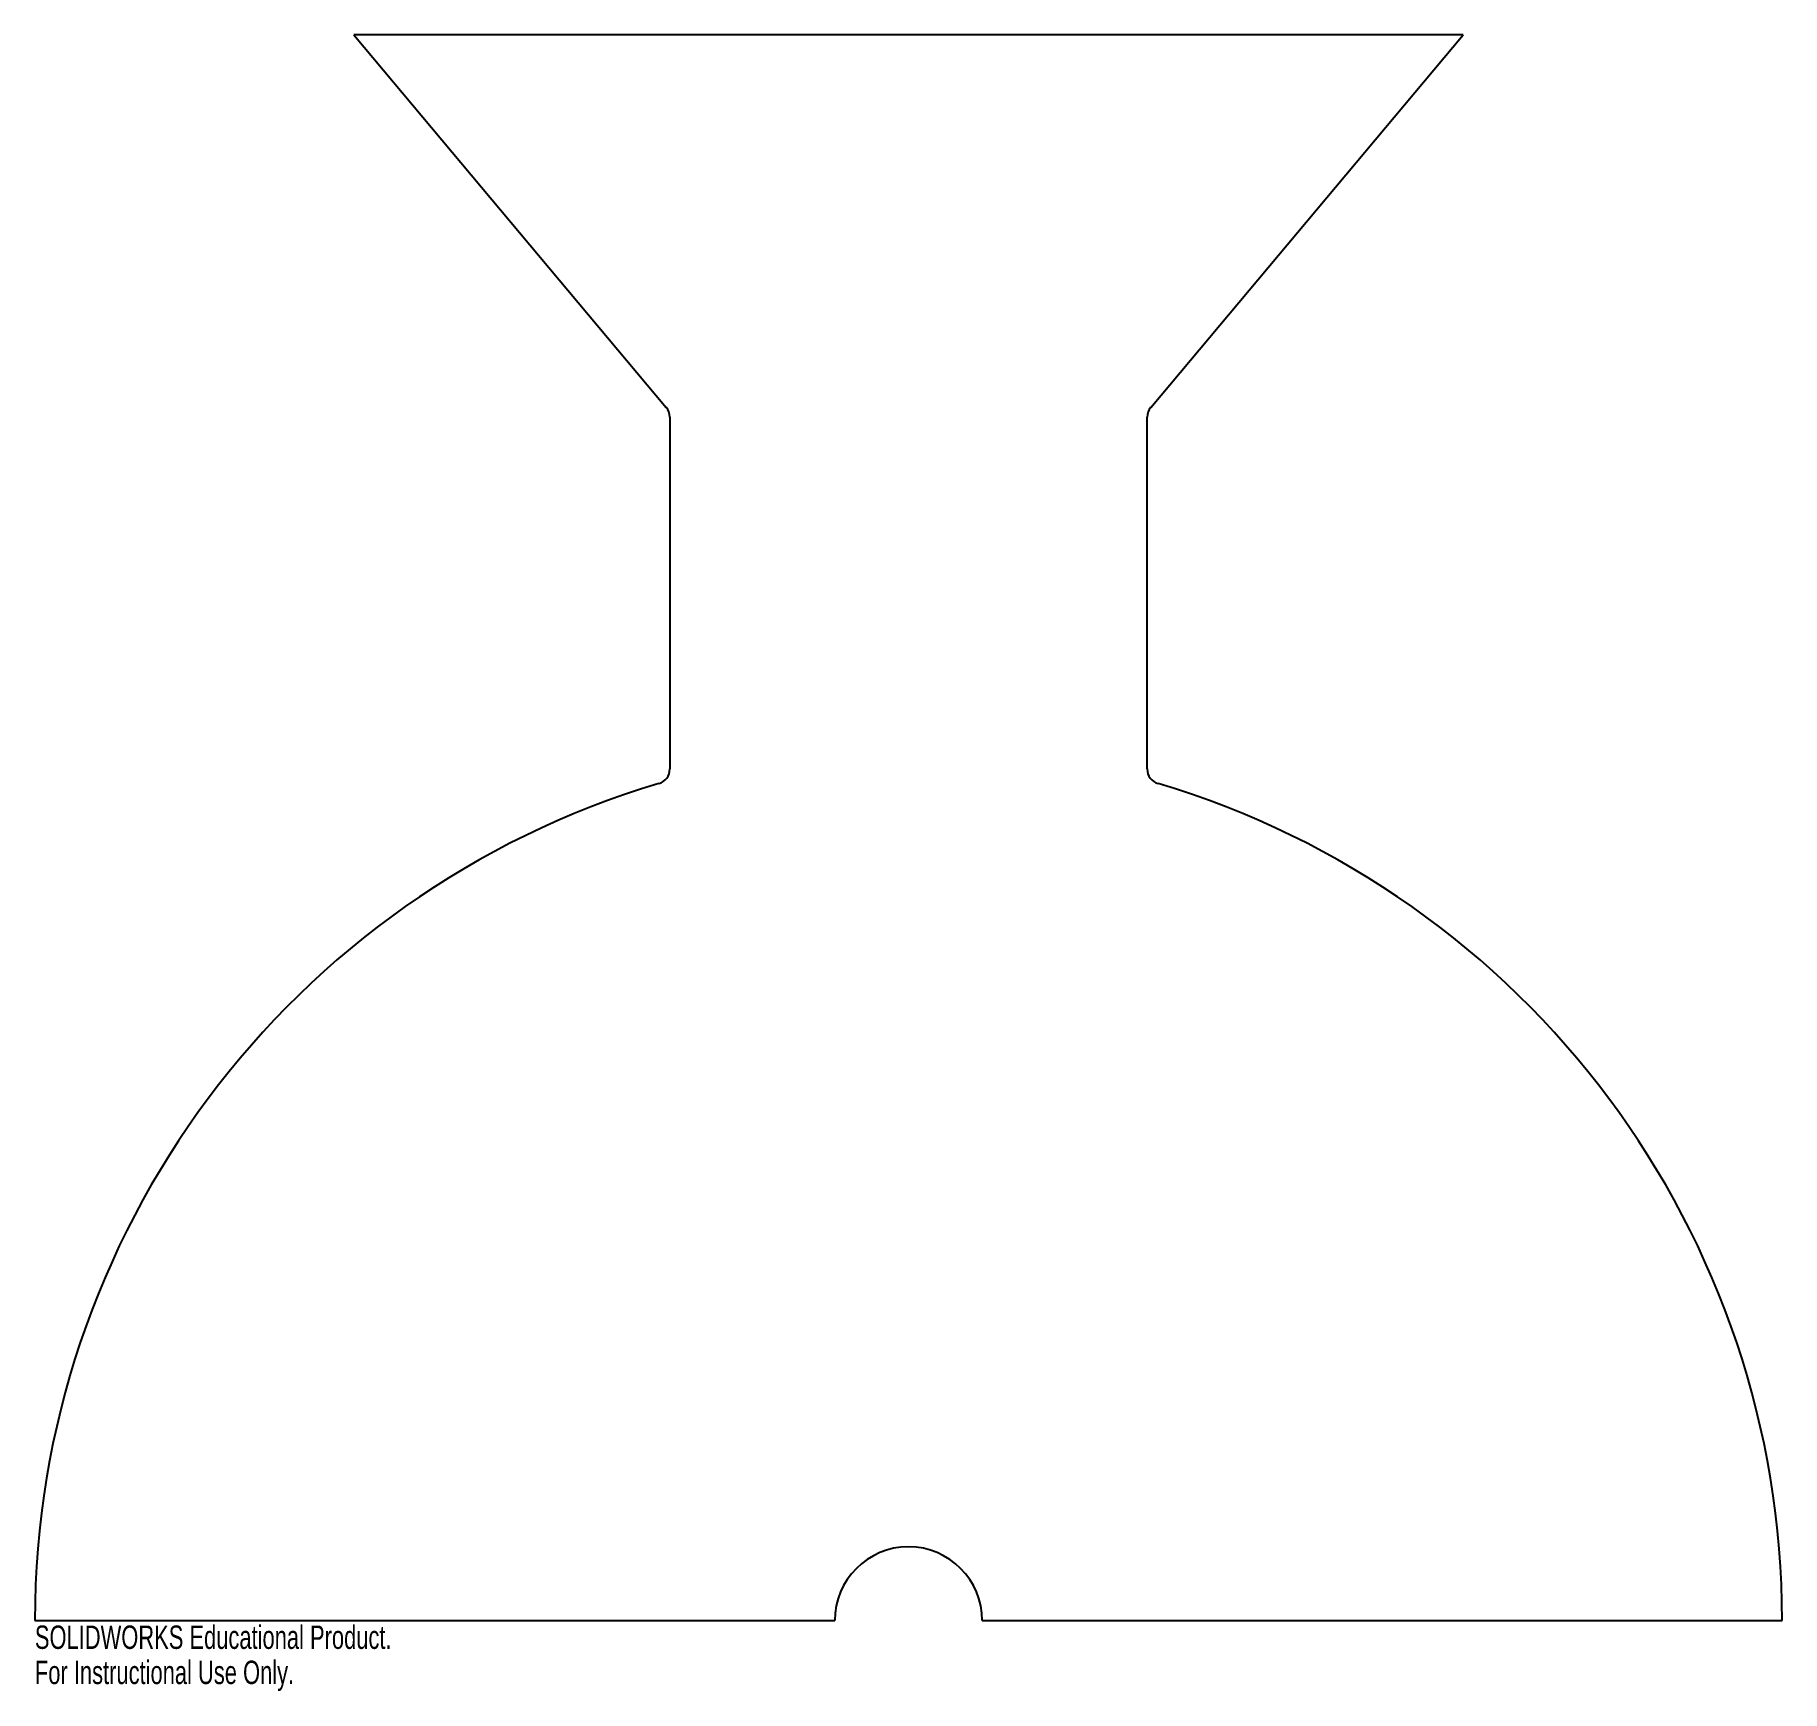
# Model space of a CAD drawing. Header units: inches. Extents: x -7.1 to 7.1, y -0.6 to 12.9.
import ezdxf

# ---------------------------------------------------------------- set-up
doc = ezdxf.new("R2010")
doc.units = ezdxf.units.IN
doc.header["$MEASUREMENT"] = 0
doc.styles.add('SLDTEXTSTYLE0', font='TXT', dxfattribs={"width": 0.7})

msp = doc.modelspace()

# ---------------------------------------------------------------- linework, layer by layer
at = {"color": 7, "linetype": 'Continuous', "lineweight": 25}
for p, q in [((4.512, 12.899), (-4.512, 12.899)), ((-4.512, 12.899), (-1.97, 9.869)), ((1.97, 9.869), (4.512, 12.899)), ((-1.941, 9.789), (-1.941, 6.928)), ((1.941, 6.928), (1.941, 9.789)), ((-7.105, 0), (-0.6, 0)), ((0.6, 0), (7.105, 0))]:
    msp.add_line(p, q, dxfattribs=at)
for centre, radius, start, end in [((-2.066, 9.789), 0.125, 360, 40), ((2.066, 9.789), 0.125, 140, 180), ((-2.066, 6.928), 0.125, 286.6015, 0), ((2.066, 6.928), 0.125, 180, 253.3985), ((0, 0), 7.105, 106.6015, 180), ((0, 0), 7.105, 0, 73.3985), ((0, 0), 0.6, 0, 180)]:
    msp.add_arc(centre, radius, start, end, dxfattribs=at)

# ---------------------------------------------------------------- texts
at = {"color": 7, "linetype": 'Continuous', "char_height": 0.1903, "attachment_point": 1, "style": 'SLDTEXTSTYLE0'}
for s, insert in [('SOLIDWORKS Educational Product.', (-7.105, -0.04)), ('For Instructional Use Only.', (-7.105, -0.326))]:
    msp.add_mtext(s, dxfattribs=dict(at, insert=insert))

doc.saveas('drawing.dxf')
